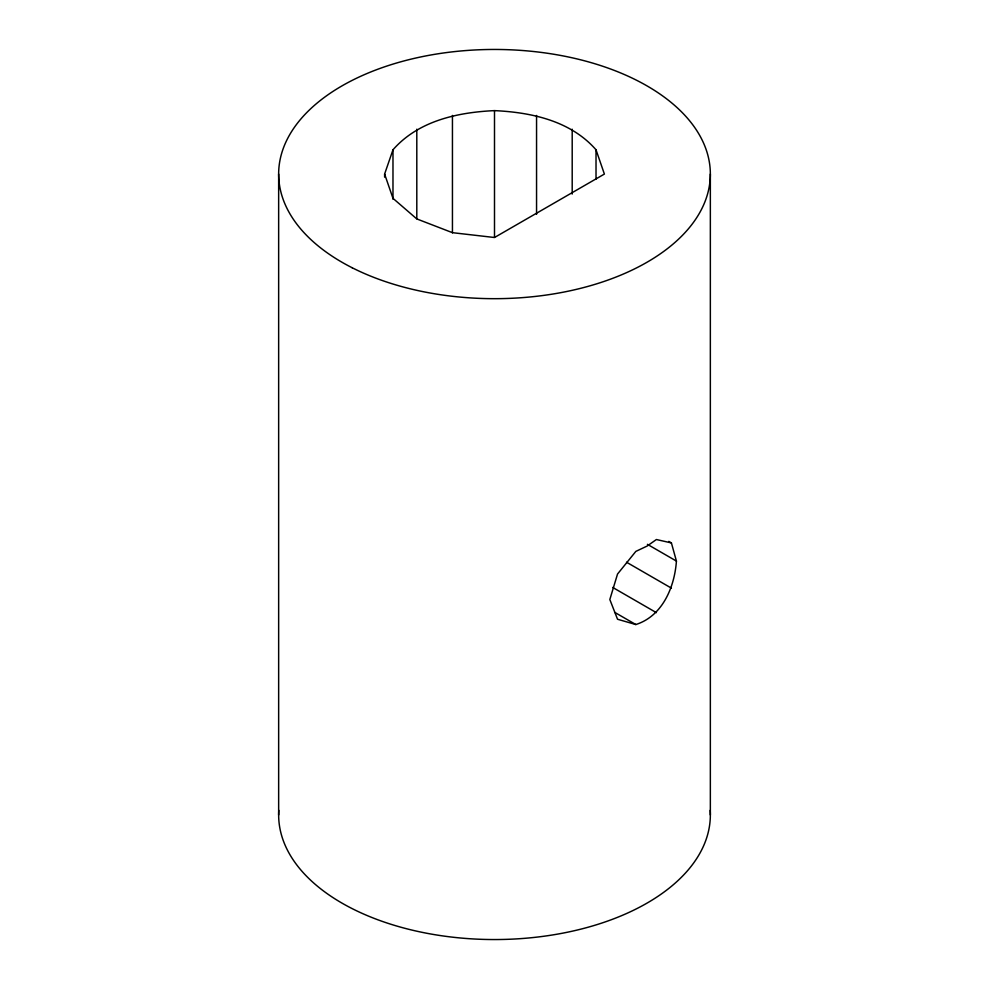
<?xml version="1.0" encoding="UTF-8"?>
<svg xmlns="http://www.w3.org/2000/svg" width="989" height="989" viewBox="0 0 989 989"><rect width="100%" height="100%" fill="white"/><g stroke="black" fill="none" stroke-linecap="round" stroke-linejoin="round"><path stroke-width="1.48" d="M676.427 561.084C674.572 587.083 662.519 616.085 635.828 624.541L617.532 619.238L609.83 599.532L617.532 574.04L635.828 551.405L647.127 546.052L656.399 539.524L671.407 542.936L676.427 561.084L647.399 544.321M384.61 174.064L392.979 149.784C418.384 120.794 457.573 112.35 494.5 110.62C531.427 112.35 570.616 120.794 596.021 149.784L604.39 174.064L494.5 237.508L452.443 232.675L416.802 218.928L392.979 198.344L384.61 174.064L384.61 177.155M668.774 541.403L671.407 542.936M626.532 562.222L671.407 588.134M612.698 587.429L656.399 612.661M614.639 612.315L635.828 624.541M710.349 174.064L710.349 814.936M596.021 149.784L596.021 179.133M572.198 129.213L572.198 194.067M536.557 115.453L536.557 214.292M494.5 110.62L494.5 237.249M452.443 115.453L452.443 232.823M416.802 129.213L416.802 218.779M392.979 149.784L392.979 199.209M278.651 174.064L278.651 814.936M710.201 810.362A215.849 124.614 0 0 1 494.5 939.55A215.849 124.614 0 0 1 278.799 810.362M352.183 267.759A215.849 124.614 0 0 0 706.195 198.381A215.849 124.614 0 0 0 425.122 56.064A215.849 124.614 0 0 0 352.183 267.759"/></g></svg>
